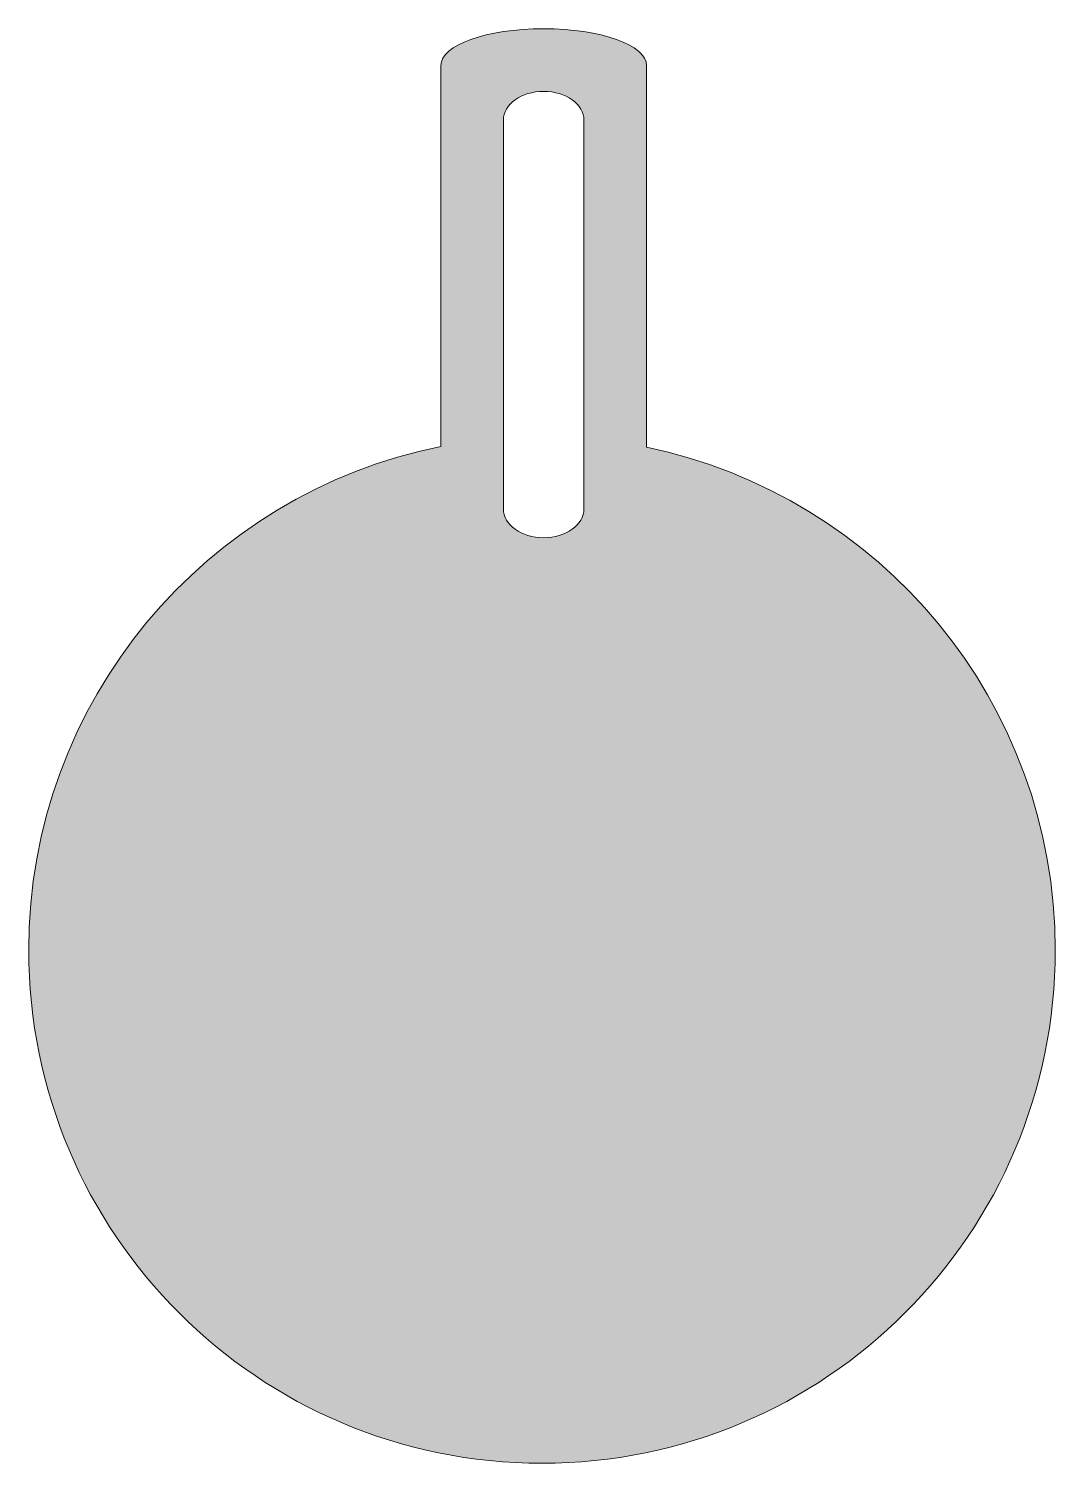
# Model space of a CAD drawing. Header units: inches. Extents: x 44.81 to 49.07, y -5.99 to -0.03.
import ezdxf

# ---------------------------------------------------------------- set-up
doc = ezdxf.new("R2010")
doc.units = ezdxf.units.IN
doc.header["$MEASUREMENT"] = 0
doc.layers.add('_U+0421_U+043B_U+043E_U+0439 1', color=7, linetype='Continuous')

msp = doc.modelspace()

# ---------------------------------------------------------------- hatches: boundary and pattern name
at = {"layer": '_U+0421_U+043B_U+043E_U+0439 1', "true_color": 0xffffff}
h = msp.add_hatch(color=7, dxfattribs=at)
h.dxf.hatch_style = 2
edge = h.paths.add_edge_path()
edge.add_spline(control_points=[(47.3717, -1.7665), (47.3717, -1.7665), (47.3717, -0.1807), (47.3717, -0.1807), (47.3717, -0.0962), (47.1806, -0.0278), (46.9442, -0.0278), (46.7083, -0.0278), (46.5172, -0.0962), (46.5172, -0.1807), (46.5172, -0.1807), (46.5172, -1.7637), (46.5172, -1.7637), (45.541, -1.9587), (44.8056, -2.8206), (44.8056, -3.8542), (44.8056, -5.0317), (45.76, -5.9861), (46.9375, -5.9861), (48.115, -5.9861), (49.0694, -5.0317), (49.0694, -3.8542), (49.0694, -2.8254), (48.341, -1.9669), (47.3717, -1.7665)], knot_values=[0, 0, 0, 0, 1, 1, 1, 2, 2, 2, 3, 3, 3, 4, 4, 4, 5, 5, 5, 6, 6, 6, 7, 7, 7, 8, 8, 8, 8], degree=3, periodic=1)
edge = h.paths.add_edge_path()
edge.add_spline(control_points=[(46.7772, -0.4082), (46.7772, -0.3419), (46.8521, -0.2882), (46.9443, -0.2882), (47.0368, -0.2882), (47.1117, -0.3419), (47.1117, -0.4082), (47.1117, -0.4082), (47.1117, -1.7293), (47.1117, -1.7293), (47.1117, -1.7293), (47.1117, -2.0217), (47.1117, -2.0217), (47.1117, -2.0881), (47.0368, -2.1417), (46.9443, -2.1417), (46.8521, -2.1417), (46.7772, -2.0881), (46.7772, -2.0217), (46.7772, -2.0217), (46.7772, -1.7282), (46.7772, -1.7282), (46.7772, -1.7282), (46.7772, -0.4082), (46.7772, -0.4082)], knot_values=[0, 0, 0, 0, 1, 1, 1, 2, 2, 2, 3, 3, 3, 4, 4, 4, 5, 5, 5, 6, 6, 6, 7, 7, 7, 8, 8, 8, 8], degree=3, periodic=1)

# ---------------------------------------------------------------- linework, layer by layer
at = {"layer": '_U+0421_U+043B_U+043E_U+0439 1', "lineweight": 0}
for points in [[(47.3717, -1.7665), (47.3717, -1.7665), (47.3717, -0.1807), (47.3717, -0.1807), (47.3717, -0.0962), (47.1806, -0.0278), (46.9442, -0.0278), (46.7083, -0.0278), (46.5172, -0.0962), (46.5172, -0.1807), (46.5172, -0.1807), (46.5172, -1.7637), (46.5172, -1.7637), (45.541, -1.9587), (44.8056, -2.8206), (44.8056, -3.8542), (44.8056, -5.0317), (45.76, -5.9861), (46.9375, -5.9861), (48.115, -5.9861), (49.0694, -5.0317), (49.0694, -3.8542), (49.0694, -2.8254), (48.341, -1.9669), (47.3717, -1.7665)], [(46.7772, -0.4082), (46.7772, -0.3419), (46.8521, -0.2882), (46.9443, -0.2882), (47.0368, -0.2882), (47.1117, -0.3419), (47.1117, -0.4082), (47.1117, -0.4082), (47.1117, -1.7293), (47.1117, -1.7293), (47.1117, -1.7293), (47.1117, -2.0217), (47.1117, -2.0217), (47.1117, -2.0881), (47.0368, -2.1417), (46.9443, -2.1417), (46.8521, -2.1417), (46.7772, -2.0881), (46.7772, -2.0217), (46.7772, -2.0217), (46.7772, -1.7282), (46.7772, -1.7282), (46.7772, -1.7282), (46.7772, -0.4082), (46.7772, -0.4082)]]:
    msp.add_open_spline(points, degree=3, knots=[0, 0, 0, 0, 1, 1, 1, 2, 2, 2, 3, 3, 3, 4, 4, 4, 5, 5, 5, 6, 6, 6, 7, 7, 7, 8, 8, 8, 8], dxfattribs=at)

doc.saveas('drawing.dxf')
